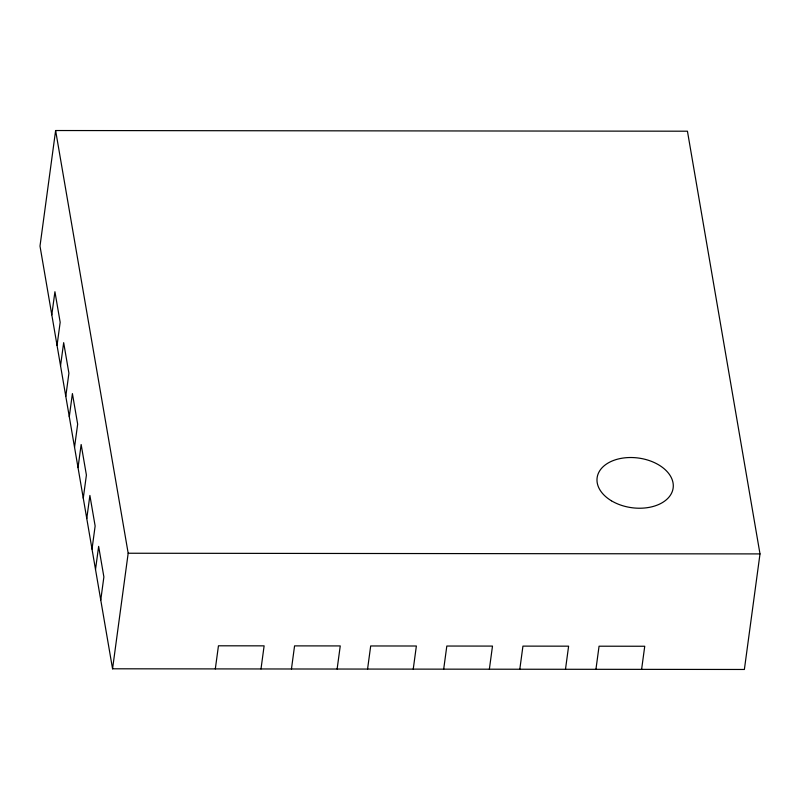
<?xml version="1.0" encoding="UTF-8"?>
<svg xmlns="http://www.w3.org/2000/svg" width="800" height="800" viewBox="0 0 800 800"><rect width="100%" height="100%" fill="white"/><g stroke="black" fill="none" stroke-linecap="round" stroke-linejoin="round"><path stroke-width="1.2" d="M55.62 130.53L40 246.09L112.56 668.8L744.38 669.47L760 553.91L687.44 131.2L55.62 130.53L128.18 553.24L112.56 668.8M51.8 314.84L54.93 291.73L60.17 322.29L57.05 345.4M60.54 365.77L63.67 342.66L68.91 373.22L65.79 396.33M69.29 416.7L72.41 393.59L77.66 424.15L74.53 447.26M78.03 467.63L81.15 444.52L86.4 475.08L83.27 498.19M86.77 518.56L89.89 495.45L95.14 526.01L92.02 549.12M95.51 569.49L98.64 546.38L103.88 576.93L100.76 600.05M215.32 668.91L218.45 645.8L264.12 645.85L261 668.96M291.45 668.99L294.57 645.88L340.25 645.93L337.12 669.04M367.57 669.07L370.69 645.96L416.37 646.01L413.24 669.12M443.69 669.15L446.82 646.04L492.49 646.09L489.37 669.2M519.81 669.23L522.94 646.12L568.61 646.17L565.49 669.28M595.94 669.31L599.06 646.2L644.74 646.25L641.61 669.36M128.18 553.24L760 553.91M611.41 500.78A38.36 25.06 7.7 0 0 672.88 489.48A38.36 25.06 7.7 0 0 621.12 458.37A38.36 25.06 7.7 0 0 611.41 500.78"/></g></svg>
